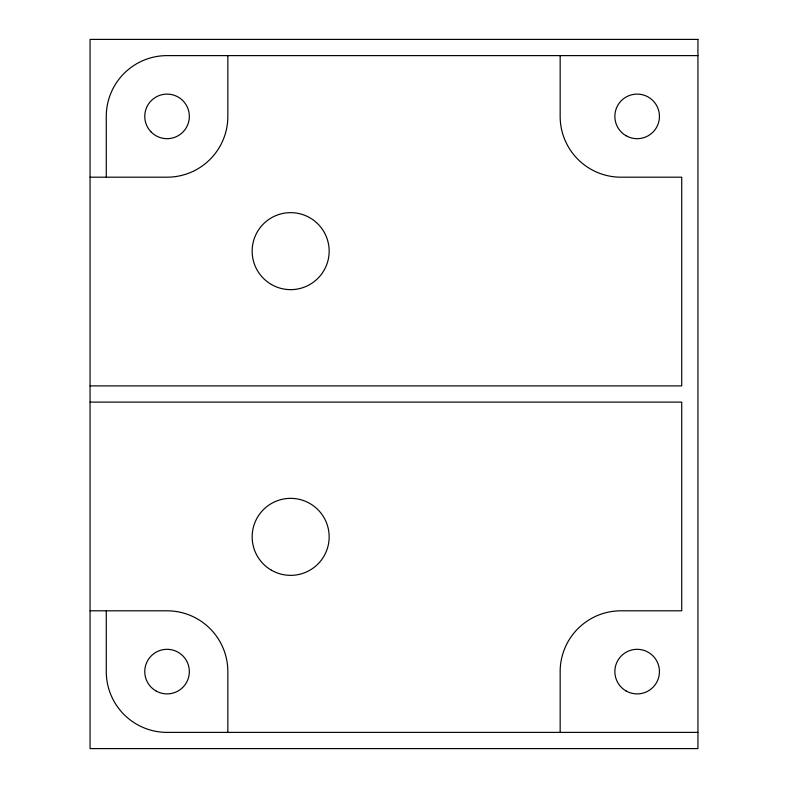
<?xml version="1.0" encoding="UTF-8"?>
<svg xmlns="http://www.w3.org/2000/svg" width="788" height="788" viewBox="0 0 788 788"><rect width="100%" height="100%" fill="white"/><g stroke="black" fill="none" stroke-linecap="round" stroke-linejoin="round"><path stroke-width="1.18" d="M697.941 55.613L167.056 55.613A60.784 60.784 0 0 0 106.272 116.397L106.272 177.192M90.059 177.192L167.056 177.192A60.784 60.784 0 0 0 227.84 116.397L227.84 55.613M90.059 385.893L681.728 385.893L681.728 177.192L620.944 177.192A60.784 60.784 0 0 1 560.16 116.397L560.16 55.613M90.059 402.107L681.728 402.107L681.728 610.808L620.944 610.808A60.784 60.784 0 0 0 560.16 671.603L560.16 732.387M90.059 610.808L167.056 610.808A60.784 60.784 0 0 1 227.84 671.603L227.84 732.387M697.941 732.387L167.056 732.387A60.784 60.784 0 0 1 106.272 671.603L106.272 610.808M697.941 39.4L90.059 39.4L90.059 748.6L697.941 748.6L697.941 39.4M271.407 570.197A38.504 38.504 0 0 0 329.157 536.855A38.504 38.504 0 0 0 271.407 503.512A38.504 38.504 0 0 0 271.407 570.197M271.407 284.488A38.504 38.504 0 0 0 329.157 251.145A38.504 38.504 0 0 0 271.407 217.803A38.504 38.504 0 0 0 271.407 284.488M155.916 690.909A22.291 22.291 0 0 0 189.347 671.603A22.291 22.291 0 0 0 155.916 652.297A22.291 22.291 0 0 0 155.916 690.909M151.296 132.157A22.291 22.291 0 0 0 188.588 122.17A22.291 22.291 0 0 0 161.284 94.865A22.291 22.291 0 0 0 151.296 132.157M626.007 690.909A22.291 22.291 0 0 0 659.448 671.603A22.291 22.291 0 0 0 626.007 652.297A22.291 22.291 0 0 0 626.007 690.909M626.007 135.703A22.291 22.291 0 0 0 659.448 116.397A22.291 22.291 0 0 0 626.007 97.091A22.291 22.291 0 0 0 626.007 135.703"/></g></svg>
